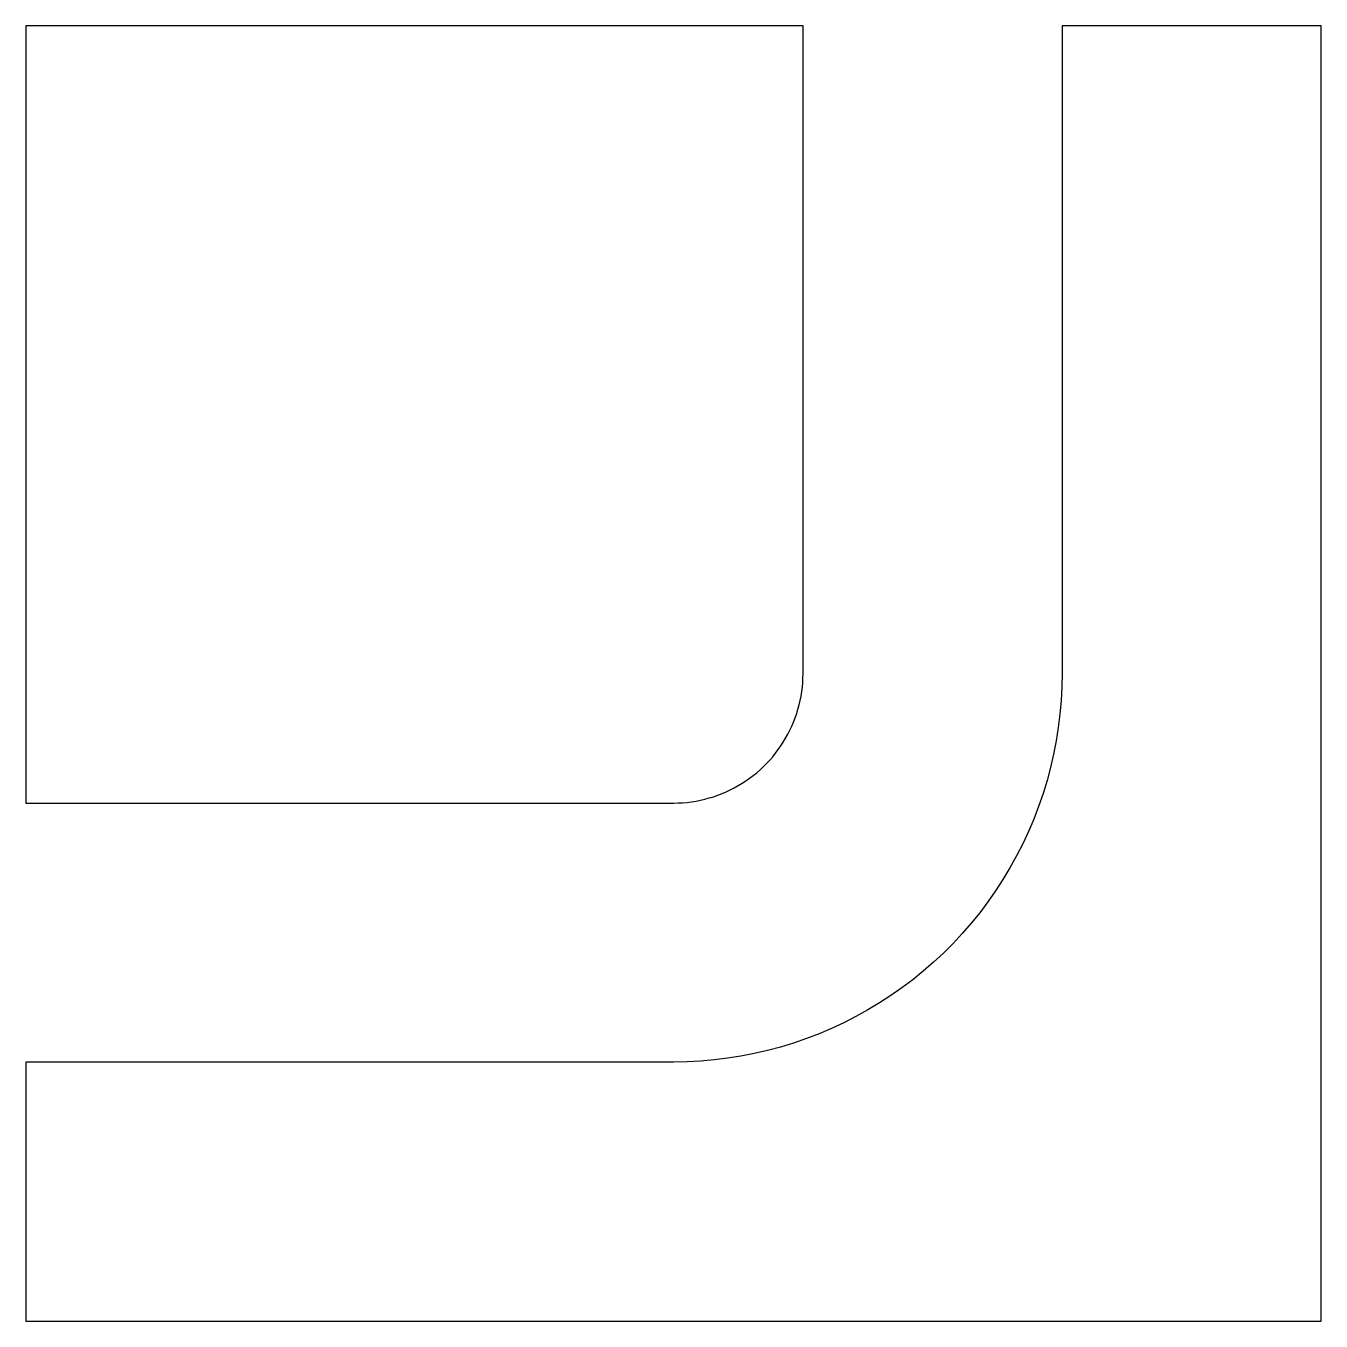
# Model space of a CAD drawing. Header units: millimetres. Extents: x 0 to 10000, y 0 to 10000.
import ezdxf

# ---------------------------------------------------------------- set-up
doc = ezdxf.new("R2010")
doc.units = ezdxf.units.MM

msp = doc.modelspace()

# ---------------------------------------------------------------- linework, layer by layer
for points in [[(0, 4000), (5000, 4000), (5035, 4001), (5070, 4002), (5105, 4005), (5139, 4010), (5174, 4015), (5208, 4022), (5242, 4030), (5276, 4039), (5309, 4049), (5342, 4060), (5375, 4073), (5407, 4086), (5438, 4101), (5469, 4117), (5500, 4134), (5530, 4152), (5559, 4171), (5588, 4191), (5616, 4212), (5643, 4234), (5669, 4257), (5695, 4281), (5719, 4305), (5743, 4331), (5766, 4357), (5788, 4384), (5809, 4412), (5829, 4441), (5848, 4470), (5866, 4500), (5883, 4531), (5899, 4562), (5914, 4593), (5927, 4625), (5940, 4658), (5951, 4691), (5961, 4724), (5970, 4758), (5978, 4792), (5985, 4826), (5990, 4861), (5995, 4895), (5998, 4930), (5999, 4965), (6000, 5000), (6000, 10000), (0, 10000)], [(0, 0), (10000, 0), (10000, 10000), (8000, 10000), (8000, 5000), (7998, 4895), (7993, 4791), (7984, 4686), (7971, 4582), (7954, 4479), (7934, 4376), (7911, 4274), (7884, 4173), (7853, 4073), (7819, 3974), (7782, 3876), (7741, 3780), (7696, 3685), (7649, 3592), (7598, 3500), (7544, 3410), (7487, 3322), (7427, 3237), (7364, 3153), (7298, 3072), (7229, 2993), (7158, 2916), (7084, 2842), (7007, 2771), (6928, 2702), (6847, 2636), (6763, 2573), (6678, 2513), (6590, 2456), (6500, 2402), (6408, 2351), (6315, 2304), (6220, 2259), (6124, 2218), (6026, 2181), (5927, 2147), (5827, 2116), (5726, 2089), (5624, 2066), (5521, 2046), (5418, 2029), (5314, 2016), (5209, 2007), (5105, 2002), (5000, 2000), (0, 2000)]]:
    msp.add_lwpolyline(points, close=True)

doc.saveas('drawing.dxf')
